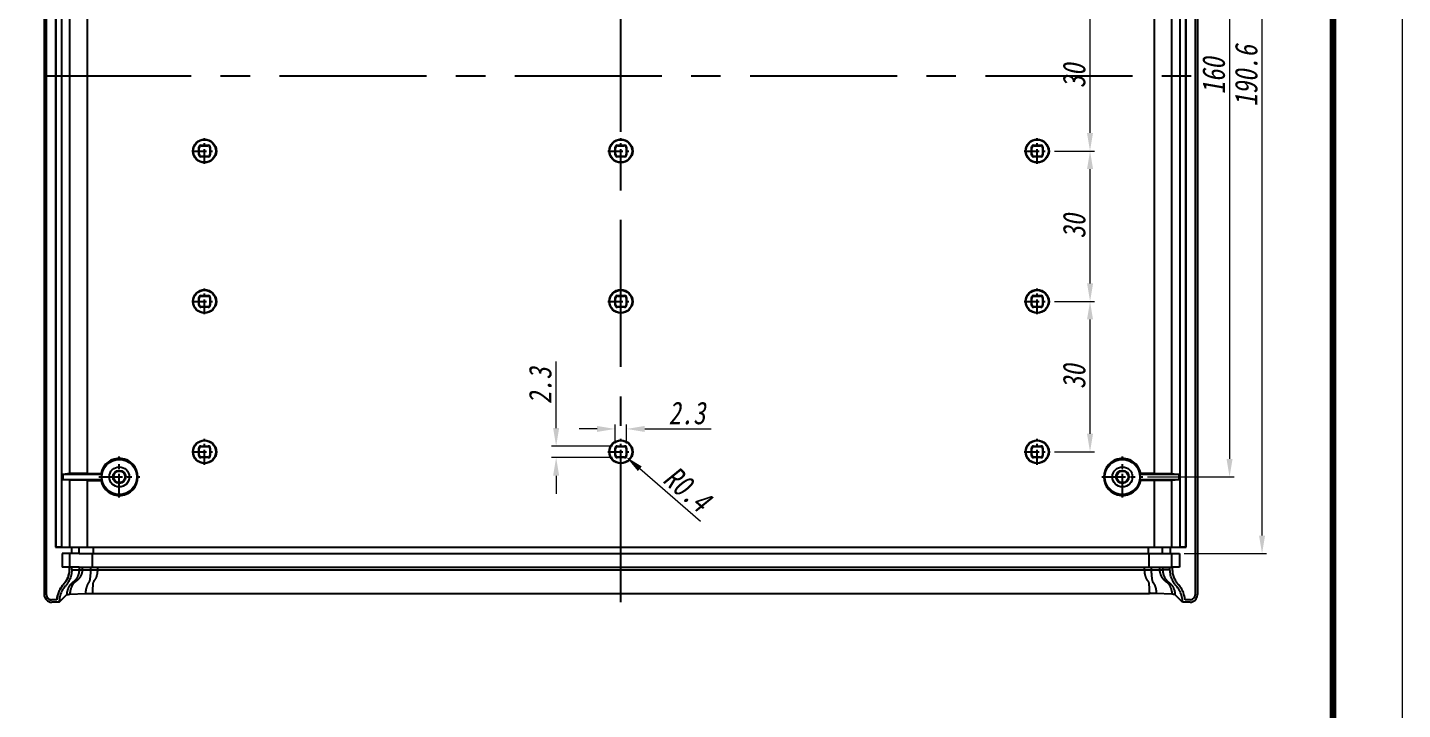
# Model space of a CAD drawing. Header units: millimetres. Extents: x 2015 to 2819, y -1311 to -752.
# Drawn here: x 2544.7 to 2818.9, y -1031.4 to -895.4 of the extents above; entities that cross this region are included whole.
import ezdxf

# ---------------------------------------------------------------- set-up
doc = ezdxf.new("R2010")
doc.units = ezdxf.units.MM
doc.linetypes.add('CENTER', pattern=[50.8, 31.75, -6.35, 6.35, -6.35])
doc.layers.add('02___PRT_ALL_AXES', color=7, linetype='Continuous')
doc.layers.add('06___PRT_ALL_SURFS', color=7, linetype='Continuous')
doc.layers.add('dim', color=82, linetype='Continuous', lineweight=9)
doc.layers.add('from', color=7, linetype='Continuous', lineweight=13)
doc.styles.add('wuwei', font='SimSun.ttf', dxfattribs={"width": 0.8, "oblique": 10})
doc.dimstyles.new('wuwei', dxfattribs={"dimscale": 1.8, "dimtxt": 2.5, "dimasz": 1.5, "dimexe": 0.3, "dimexo": 0.3, "dimgap": 0.5, "dimtad": 1, "dimdsep": 46, "dimtxsty": 'wuwei', "dimcen": 0, "dimclrd": 42, "dimclre": 82, "dimclrt": 82, "dimazin": 2, "dimtfac": 1, "dimtofl": 0, "dimtmove": 0, "dimatfit": 3, "dimfxl": 1, "dimlwd": 5, "dimlwe": 5, "dimarcsym": 0})

# ---------------------------------------------------------------- blocks, each defined once
blk = doc.blocks.new('*D7')
at = {"layer": 'Defpoints', "color": 0}
for p in [(2774.42, -809.7), (2790.86, -809.7), (2774.42, -1000.3)]:
    blk.add_point(p, dxfattribs=at)
at = {"layer": 'dim', "color": 82, "lineweight": 5, "true_color": 0x35c922}
for p, q in [((2775.32, -809.7), (2791.76, -809.7)), ((2775.32, -1000.3), (2791.76, -1000.3))]:
    blk.add_line(p, q, dxfattribs=at)
at = {"layer": 'dim', "color": 42, "lineweight": 5}
blk.add_line((2790.86, -996.7), (2790.86, -813.3), dxfattribs=at)
at = {"layer": 'dim', "color": 42}
for points in [[(2790.26, -813.3), (2791.46, -813.3), (2790.86, -809.7)], [(2790.26, -996.7), (2791.46, -996.7), (2790.86, -1000.3)]]:
    blk.add_solid(points, dxfattribs=at)
at = {"layer": 'dim', "color": 82, "true_color": 0x4bd605, "insert": (2787.72, -905), "char_height": 4.5, "attachment_point": 5, "rotation": 90, "style": 'wuwei'}
blk.add_mtext('190.6', dxfattribs=at)
blk = doc.blocks.new('*D8')
at = {"layer": 'Defpoints', "color": 0}
for p in [(2663.78, -980.75), (2664.08, -981.01)]:
    blk.add_point(p, dxfattribs=at)
at = {"layer": 'dim', "color": 42, "lineweight": 5}
blk.add_line((2678.93, -993.87), (2666.8, -983.36), dxfattribs=at)
at = {"layer": 'dim', "color": 42}
blk.add_solid([(2667.19, -982.91), (2666.41, -983.82), (2664.08, -981.01)], dxfattribs=at)
at = {"layer": 'dim', "color": 82, "true_color": 0x4bd605, "insert": (2676.29, -987.42), "char_height": 4.5, "attachment_point": 5, "rotation": 319.0995, "style": 'wuwei'}
blk.add_mtext('R0.4', dxfattribs=at)
blk = doc.blocks.new('*D9')
at = {"layer": 'Defpoints', "color": 0}
for p in [(2650.12, -978.85), (2662.28, -978.85), (2662.28, -981.15)]:
    blk.add_point(p, dxfattribs=at)
at = {"layer": 'dim', "color": 42, "lineweight": 5}
for p, q in [((2650.12, -975.25), (2650.12, -961.98)), ((2650.12, -984.75), (2650.12, -988.35))]:
    blk.add_line(p, q, dxfattribs=at)
at = {"layer": 'dim', "color": 82, "lineweight": 5, "true_color": 0x35c922}
for p, q in [((2661.38, -978.85), (2649.22, -978.85)), ((2661.38, -981.15), (2649.22, -981.15))]:
    blk.add_line(p, q, dxfattribs=at)
at = {"layer": 'dim', "color": 42}
for points in [[(2649.52, -975.25), (2650.72, -975.25), (2650.12, -978.85)], [(2649.52, -984.75), (2650.72, -984.75), (2650.12, -981.15)]]:
    blk.add_solid(points, dxfattribs=at)
at = {"layer": 'dim', "color": 82, "true_color": 0x4bd605, "insert": (2646.97, -966.81), "char_height": 4.5, "attachment_point": 5, "rotation": 90, "style": 'wuwei'}
blk.add_mtext('2.3', dxfattribs=at)
blk = doc.blocks.new('*D10')
at = {"layer": 'Defpoints', "color": 0}
for p in [(2664.18, -975.43), (2661.88, -979.25), (2664.18, -979.25)]:
    blk.add_point(p, dxfattribs=at)
at = {"layer": 'dim', "color": 42, "lineweight": 5}
for p, q in [((2658.28, -975.43), (2654.68, -975.43)), ((2667.78, -975.43), (2681.05, -975.43))]:
    blk.add_line(p, q, dxfattribs=at)
at = {"layer": 'dim', "color": 82, "lineweight": 5, "true_color": 0x35c922}
for p, q in [((2661.88, -978.35), (2661.88, -974.53)), ((2664.18, -978.35), (2664.18, -974.53))]:
    blk.add_line(p, q, dxfattribs=at)
at = {"layer": 'dim', "color": 42}
for points in [[(2658.28, -974.83), (2658.28, -976.03), (2661.88, -975.43)], [(2667.78, -974.83), (2667.78, -976.03), (2664.18, -975.43)]]:
    blk.add_solid(points, dxfattribs=at)
at = {"layer": 'dim', "color": 82, "true_color": 0x4bd605, "insert": (2676.21, -972.28), "char_height": 4.5, "attachment_point": 5, "style": 'wuwei'}
blk.add_mtext('2.3', dxfattribs=at)
blk = doc.blocks.new('*D13')
at = {"layer": 'Defpoints', "color": 0}
for p in [(2748.36, -890), (2756.56, -890), (2748.6, -920)]:
    blk.add_point(p, dxfattribs=at)
at = {"layer": 'dim', "color": 82, "lineweight": 5, "true_color": 0x35c922}
for p, q in [((2749.26, -890), (2757.46, -890)), ((2749.5, -920), (2757.46, -920))]:
    blk.add_line(p, q, dxfattribs=at)
at = {"layer": 'dim', "color": 42, "lineweight": 5}
blk.add_line((2756.56, -916.4), (2756.56, -893.6), dxfattribs=at)
at = {"layer": 'dim', "color": 42}
for points in [[(2755.96, -893.6), (2757.16, -893.6), (2756.56, -890)], [(2755.96, -916.4), (2757.16, -916.4), (2756.56, -920)]]:
    blk.add_solid(points, dxfattribs=at)
at = {"layer": 'dim', "color": 82, "true_color": 0x4bd605, "insert": (2753.41, -905), "char_height": 4.5, "attachment_point": 5, "rotation": 90, "style": 'wuwei'}
blk.add_mtext('30', dxfattribs=at)
blk = doc.blocks.new('*D14')
at = {"layer": 'Defpoints', "color": 0}
for p in [(2748.6, -920), (2756.57, -920), (2748.6, -950)]:
    blk.add_point(p, dxfattribs=at)
at = {"layer": 'dim', "color": 82, "lineweight": 5, "true_color": 0x35c922}
for p, q in [((2749.5, -920), (2757.47, -920)), ((2749.5, -950), (2757.47, -950))]:
    blk.add_line(p, q, dxfattribs=at)
at = {"layer": 'dim', "color": 42, "lineweight": 5}
blk.add_line((2756.57, -946.4), (2756.57, -923.6), dxfattribs=at)
at = {"layer": 'dim', "color": 42}
for points in [[(2755.97, -923.6), (2757.17, -923.6), (2756.57, -920)], [(2755.97, -946.4), (2757.17, -946.4), (2756.57, -950)]]:
    blk.add_solid(points, dxfattribs=at)
at = {"layer": 'dim', "color": 82, "true_color": 0x4bd605, "insert": (2753.42, -935), "char_height": 4.5, "attachment_point": 5, "rotation": 90, "style": 'wuwei'}
blk.add_mtext('30', dxfattribs=at)
blk = doc.blocks.new('*D15')
at = {"layer": 'Defpoints', "color": 0}
for p in [(2748.6, -950), (2756.56, -950), (2748.6, -980)]:
    blk.add_point(p, dxfattribs=at)
at = {"layer": 'dim', "color": 82, "lineweight": 5, "true_color": 0x35c922}
for p, q in [((2749.5, -950), (2757.46, -950)), ((2749.5, -980), (2757.46, -980))]:
    blk.add_line(p, q, dxfattribs=at)
at = {"layer": 'dim', "color": 42, "lineweight": 5}
blk.add_line((2756.56, -976.4), (2756.56, -953.6), dxfattribs=at)
at = {"layer": 'dim', "color": 42}
for points in [[(2755.96, -953.6), (2757.16, -953.6), (2756.56, -950)], [(2755.96, -976.4), (2757.16, -976.4), (2756.56, -980)]]:
    blk.add_solid(points, dxfattribs=at)
at = {"layer": 'dim', "color": 82, "true_color": 0x4bd605, "insert": (2753.41, -965), "char_height": 4.5, "attachment_point": 5, "rotation": 90, "style": 'wuwei'}
blk.add_mtext('30', dxfattribs=at)
blk = doc.blocks.new('*D16')
at = {"layer": 'Defpoints', "color": 0}
for p in [(2767.11, -825), (2767.11, -985), (2784.38, -985)]:
    blk.add_point(p, dxfattribs=at)
at = {"layer": 'dim', "color": 82, "lineweight": 5, "true_color": 0x35c922}
for p, q in [((2768.01, -825), (2785.28, -825)), ((2768.01, -985), (2785.28, -985))]:
    blk.add_line(p, q, dxfattribs=at)
at = {"layer": 'dim', "color": 42, "lineweight": 5}
blk.add_line((2784.38, -828.6), (2784.38, -981.4), dxfattribs=at)
at = {"layer": 'dim', "color": 42}
for points in [[(2783.78, -828.6), (2784.98, -828.6), (2784.38, -825)], [(2783.78, -981.4), (2784.98, -981.4), (2784.38, -985)]]:
    blk.add_solid(points, dxfattribs=at)
at = {"layer": 'dim', "color": 82, "true_color": 0x4bd605, "insert": (2781.23, -905), "char_height": 4.5, "attachment_point": 5, "rotation": 90, "style": 'wuwei'}
blk.add_mtext('160', dxfattribs=at)

msp = doc.modelspace()

# ---------------------------------------------------------------- linework, layer by layer
at = {"color": 1, "linetype": 'CENTER', "ltscale": 0.923444}
for p, q in [((2663.027, -1009.974), (2663.027, -800.018)), ((2548.048, -904.996), (2778.005, -904.996))]:
    msp.add_line(p, q, dxfattribs=at)
at = {"color": 7, "linetype": 'Continuous'}
for p, q in [((2548.048, -801.516), (2548.048, -1008.475)), ((2548.5, -1008.497), (2548.5, -801.494)), ((2548.527, -1008.497), (2548.527, -801.494)), ((2777.527, -801.494), (2777.527, -1008.497)), ((2778.005, -801.516), (2778.005, -1008.475)), ((2550.329, -810.996), (2550.329, -998.996)), ((2550.369, -811.035), (2550.369, -998.956)), ((2551.564, -998.956), (2551.564, -811.035)), ((2774.489, -811.035), (2774.489, -998.956)), ((2775.684, -998.956), (2775.684, -811.035)), ((2775.724, -998.996), (2775.724, -810.996)), ((2553.187, -984.329), (2553.187, -825.663)), ((2556.665, -984.311), (2556.665, -825.68)), ((2769.388, -984.311), (2769.388, -825.68)), ((2772.866, -984.329), (2772.866, -825.663)), ((2578.877, -920.746), (2578.877, -919.246)), ((2578.964, -919.333), (2578.877, -919.246)), ((2578.964, -920.659), (2578.877, -920.746)), ((2578.964, -920.659), (2578.964, -919.333)), ((2579.364, -918.933), (2579.277, -918.846)), ((2579.277, -918.846), (2580.777, -918.846)), ((2579.364, -921.059), (2579.277, -921.146)), ((2579.364, -918.933), (2580.689, -918.933)), ((2580.689, -921.059), (2579.364, -921.059)), ((2580.689, -918.933), (2580.777, -918.846)), ((2580.689, -921.059), (2580.777, -921.146)), ((2581.089, -919.333), (2581.177, -919.246)), ((2581.089, -919.333), (2581.089, -920.659)), ((2581.089, -920.659), (2581.177, -920.746)), ((2581.177, -919.246), (2581.177, -920.746)), ((2661.964, -919.333), (2661.877, -919.246)), ((2661.877, -920.746), (2661.877, -919.246)), ((2661.964, -920.659), (2661.877, -920.746)), ((2661.964, -920.659), (2661.964, -919.333)), ((2662.277, -918.846), (2663.777, -918.846)), ((2662.364, -918.933), (2662.277, -918.846)), ((2662.364, -921.059), (2662.277, -921.146)), ((2662.364, -918.933), (2663.689, -918.933)), ((2663.689, -921.059), (2662.364, -921.059)), ((2663.689, -918.933), (2663.777, -918.846)), ((2663.689, -921.059), (2663.777, -921.146)), ((2664.089, -919.333), (2664.177, -919.246)), ((2664.089, -919.333), (2664.089, -920.659)), ((2664.089, -920.659), (2664.177, -920.746)), ((2664.177, -919.246), (2664.177, -920.746)), ((2744.964, -919.333), (2744.877, -919.246)), ((2744.877, -920.746), (2744.877, -919.246)), ((2744.964, -920.659), (2744.877, -920.746)), ((2744.964, -920.659), (2744.964, -919.333)), ((2745.277, -918.846), (2746.777, -918.846)), ((2745.364, -918.933), (2745.277, -918.846)), ((2745.364, -921.059), (2745.277, -921.146)), ((2745.364, -918.933), (2746.689, -918.933)), ((2746.689, -921.059), (2745.364, -921.059)), ((2746.689, -918.933), (2746.777, -918.846)), ((2746.689, -921.059), (2746.777, -921.146)), ((2747.089, -919.333), (2747.177, -919.246)), ((2747.089, -919.333), (2747.089, -920.659)), ((2747.089, -920.659), (2747.177, -920.746)), ((2747.177, -919.246), (2747.177, -920.746)), ((2580.777, -921.146), (2579.277, -921.146)), ((2663.777, -921.146), (2662.277, -921.146)), ((2746.777, -921.146), (2745.277, -921.146)), ((2578.877, -950.746), (2578.877, -949.246)), ((2578.964, -949.333), (2578.877, -949.246)), ((2578.964, -950.659), (2578.877, -950.746)), ((2578.964, -950.659), (2578.964, -949.333)), ((2579.364, -948.933), (2579.277, -948.846)), ((2579.277, -948.846), (2580.777, -948.846)), ((2579.364, -951.059), (2579.277, -951.146)), ((2580.777, -951.146), (2579.277, -951.146)), ((2579.364, -948.933), (2580.689, -948.933)), ((2580.689, -951.059), (2579.364, -951.059)), ((2580.689, -948.933), (2580.777, -948.846)), ((2580.689, -951.059), (2580.777, -951.146)), ((2581.089, -949.333), (2581.177, -949.246)), ((2581.089, -949.333), (2581.089, -950.659)), ((2581.089, -950.659), (2581.177, -950.746)), ((2581.177, -949.246), (2581.177, -950.746)), ((2661.964, -949.333), (2661.877, -949.246)), ((2661.877, -950.746), (2661.877, -949.246)), ((2661.964, -950.659), (2661.877, -950.746)), ((2661.964, -950.659), (2661.964, -949.333)), ((2662.277, -948.846), (2663.777, -948.846)), ((2662.364, -948.933), (2662.277, -948.846)), ((2662.364, -951.059), (2662.277, -951.146)), ((2663.777, -951.146), (2662.277, -951.146)), ((2662.364, -948.933), (2663.689, -948.933)), ((2663.689, -951.059), (2662.364, -951.059)), ((2663.689, -948.933), (2663.777, -948.846)), ((2663.689, -951.059), (2663.777, -951.146)), ((2664.089, -949.333), (2664.177, -949.246)), ((2664.089, -949.333), (2664.089, -950.659)), ((2664.089, -950.659), (2664.177, -950.746)), ((2664.177, -949.246), (2664.177, -950.746)), ((2744.964, -949.333), (2744.877, -949.246)), ((2744.877, -950.746), (2744.877, -949.246)), ((2744.964, -950.659), (2744.877, -950.746)), ((2744.964, -950.659), (2744.964, -949.333)), ((2745.277, -948.846), (2746.777, -948.846)), ((2745.364, -948.933), (2745.277, -948.846)), ((2745.364, -951.059), (2745.277, -951.146)), ((2746.777, -951.146), (2745.277, -951.146)), ((2745.364, -948.933), (2746.689, -948.933)), ((2746.689, -951.059), (2745.364, -951.059)), ((2746.689, -948.933), (2746.777, -948.846)), ((2746.689, -951.059), (2746.777, -951.146)), ((2747.089, -949.333), (2747.177, -949.246)), ((2747.089, -949.333), (2747.089, -950.659)), ((2747.089, -950.659), (2747.177, -950.746)), ((2747.177, -949.246), (2747.177, -950.746)), ((2578.964, -979.333), (2578.877, -979.246)), ((2578.877, -980.746), (2578.877, -979.246)), ((2578.964, -980.659), (2578.877, -980.746)), ((2578.964, -980.659), (2578.964, -979.333)), ((2579.364, -978.933), (2579.277, -978.846)), ((2579.277, -978.846), (2580.777, -978.846)), ((2579.364, -981.059), (2579.277, -981.146)), ((2580.777, -981.146), (2579.277, -981.146)), ((2579.364, -978.933), (2580.689, -978.933)), ((2580.689, -981.059), (2579.364, -981.059)), ((2580.689, -978.933), (2580.777, -978.846)), ((2580.689, -981.059), (2580.777, -981.146)), ((2581.089, -979.333), (2581.177, -979.246)), ((2581.089, -979.333), (2581.089, -980.659)), ((2581.089, -980.659), (2581.177, -980.746)), ((2581.177, -979.246), (2581.177, -980.746)), ((2661.964, -979.333), (2661.877, -979.246)), ((2661.877, -980.746), (2661.877, -979.246)), ((2661.964, -980.659), (2661.877, -980.746)), ((2661.964, -980.659), (2661.964, -979.333)), ((2662.277, -978.846), (2663.777, -978.846)), ((2662.364, -978.933), (2662.277, -978.846)), ((2662.364, -981.059), (2662.277, -981.146)), ((2663.777, -981.146), (2662.277, -981.146)), ((2662.364, -978.933), (2663.689, -978.933)), ((2663.689, -981.059), (2662.364, -981.059)), ((2663.689, -978.933), (2663.777, -978.846)), ((2663.689, -981.059), (2663.777, -981.146)), ((2664.089, -979.333), (2664.177, -979.246)), ((2664.089, -979.333), (2664.089, -980.659)), ((2664.089, -980.659), (2664.177, -980.746)), ((2664.177, -979.246), (2664.177, -980.746)), ((2744.964, -979.333), (2744.877, -979.246)), ((2744.877, -980.746), (2744.877, -979.246)), ((2744.964, -980.659), (2744.877, -980.746)), ((2744.964, -980.659), (2744.964, -979.333)), ((2745.277, -978.846), (2746.777, -978.846)), ((2745.364, -978.933), (2745.277, -978.846)), ((2745.364, -981.059), (2745.277, -981.146)), ((2746.777, -981.146), (2745.277, -981.146)), ((2745.364, -978.933), (2746.689, -978.933)), ((2746.689, -981.059), (2745.364, -981.059)), ((2746.689, -978.933), (2746.777, -978.846)), ((2746.689, -981.059), (2746.777, -981.146)), ((2747.089, -979.333), (2747.177, -979.246)), ((2747.089, -979.333), (2747.089, -980.659)), ((2747.089, -980.659), (2747.177, -980.746)), ((2747.177, -979.246), (2747.177, -980.746)), ((2553.187, -984.329), (2551.795, -984.496)), ((2551.795, -984.496), (2551.795, -985.496)), ((2559.536, -984.496), (2551.795, -984.496)), ((2553.187, -985.663), (2551.795, -985.496)), ((2551.795, -985.496), (2559.536, -985.496)), ((2556.665, -984.311), (2553.187, -984.329)), ((2553.187, -998.996), (2553.187, -985.663)), ((2556.665, -985.68), (2553.187, -985.663)), ((2556.665, -984.311), (2559.38, -984.311)), ((2556.665, -998.996), (2556.665, -985.68)), ((2556.665, -985.68), (2559.38, -985.68)), ((2774.258, -984.496), (2766.517, -984.496)), ((2766.517, -985.496), (2774.258, -985.496)), ((2769.388, -984.311), (2766.673, -984.311)), ((2769.388, -985.68), (2766.673, -985.68)), ((2769.388, -984.311), (2772.866, -984.329)), ((2769.388, -985.68), (2772.866, -985.663)), ((2769.388, -998.996), (2769.388, -985.68)), ((2772.866, -984.329), (2774.258, -984.496)), ((2772.866, -985.663), (2774.258, -985.496)), ((2772.866, -998.996), (2772.866, -985.663)), ((2774.258, -984.496), (2774.258, -985.496)), ((2550.329, -998.996), (2550.369, -998.956)), ((2550.329, -998.996), (2555.046, -998.996)), ((2550.369, -998.956), (2551.564, -998.956)), ((2551.629, -998.996), (2551.564, -998.956)), ((2551.629, -1000.296), (2551.629, -1002.996)), ((2555.046, -1000.296), (2551.629, -1000.296)), ((2553.527, -998.996), (2553.527, -1000.296)), ((2771.007, -998.996), (2775.724, -998.996)), ((2771.007, -1000.296), (2774.424, -1000.296)), ((2772.527, -998.996), (2772.527, -1000.296)), ((2774.424, -998.996), (2774.489, -998.956)), ((2774.424, -1000.296), (2774.424, -1002.996)), ((2774.489, -998.956), (2775.684, -998.956)), ((2775.724, -998.996), (2775.684, -998.956)), ((2553.027, -1002.996), (2551.629, -1002.996)), ((2553.027, -1002.996), (2553.027, -1003.496)), ((2553.053, -1002.996), (2553.053, -1003.496)), ((2555.011, -1002.996), (2553.053, -1002.996)), ((2553.548, -1003.496), (2553.548, -1002.996)), ((2771.042, -1002.996), (2773, -1002.996)), ((2772.505, -1003.496), (2772.505, -1002.996)), ((2774.424, -1002.996), (2773.027, -1002.996)), ((2773.027, -1003.496), (2773.027, -1002.996)), ((2553.548, -1003.496), (2555.011, -1003.496)), ((2772.505, -1003.496), (2771.042, -1003.496)), ((2551.046, -1009.974), (2552.557, -1008.463)), ((2775.007, -1009.974), (2773.496, -1008.463)), ((2550.548, -1009.496), (2549.525, -1009.496)), ((2550.572, -1009.522), (2549.525, -1009.522)), ((2551.046, -1009.974), (2549.547, -1009.974)), ((2776.506, -1009.974), (2775.007, -1009.974)), ((2776.528, -1009.496), (2775.505, -1009.496))]:
    msp.add_line(p, q, dxfattribs=at)
at = {"color": 1, "linetype": 'CENTER', "ltscale": 0.093491}
for p, q in [((2580.027, -922.567), (2580.027, -917.425)), ((2663.027, -922.567), (2663.027, -917.425)), ((2746.027, -922.567), (2746.027, -917.425)), ((2577.456, -919.996), (2582.598, -919.996)), ((2660.456, -919.996), (2665.598, -919.996)), ((2743.456, -919.996), (2748.598, -919.996)), ((2580.027, -952.567), (2580.027, -947.425)), ((2663.027, -952.567), (2663.027, -947.425)), ((2746.027, -952.567), (2746.027, -947.425)), ((2577.456, -949.996), (2582.598, -949.996)), ((2660.456, -949.996), (2665.598, -949.996)), ((2743.456, -949.996), (2748.598, -949.996)), ((2580.027, -982.567), (2580.027, -977.425)), ((2663.027, -982.567), (2663.027, -977.425)), ((2746.027, -982.567), (2746.027, -977.425)), ((2577.456, -979.996), (2582.598, -979.996)), ((2660.456, -979.996), (2665.598, -979.996)), ((2743.456, -979.996), (2748.598, -979.996))]:
    msp.add_line(p, q, dxfattribs=at)
at = {"color": 1, "linetype": 'CENTER', "ltscale": 0.14842}
for p, q in [((2563.027, -989.077), (2563.027, -980.914)), ((2763.027, -989.077), (2763.027, -980.914)), ((2558.945, -984.996), (2567.108, -984.996)), ((2758.945, -984.996), (2767.108, -984.996))]:
    msp.add_line(p, q, dxfattribs=at)
at = {"color": 7, "linetype": 'Continuous'}
for centre, radius in [((2580.027, -919.996), 2.337), ((2580.027, -919.996), 2.25), ((2663.027, -919.996), 2.337), ((2663.027, -919.996), 2.25), ((2746.027, -919.996), 2.337), ((2746.027, -919.996), 2.25), ((2580.027, -949.996), 2.337), ((2580.027, -949.996), 2.25), ((2663.027, -949.996), 2.337), ((2663.027, -949.996), 2.25), ((2746.027, -949.996), 2.337), ((2746.027, -949.996), 2.25), ((2580.027, -979.996), 2.337), ((2580.027, -979.996), 2.25), ((2663.027, -979.996), 2.337), ((2663.027, -979.996), 2.25), ((2746.027, -979.996), 2.337), ((2746.027, -979.996), 2.25), ((2563.027, -984.996), 3.5), ((2563.027, -984.996), 1.3), ((2563.027, -984.996), 1.142), ((2763.027, -984.996), 3.5), ((2763.027, -984.996), 1.3), ((2763.027, -984.996), 1.142)]:
    msp.add_circle(centre, radius, dxfattribs=at)
for centre, radius, start, end in [((2563.027, -984.996), 3.71, 190.62764, 169.37236), ((2663.777, -980.746), 0.4, 269.99639, 0.00361), ((2763.027, -984.996), 3.71, 10.62764, 349.37236), ((2567.954, -977.2), 11.14, 219.67543, 220.91838), ((2568.026, -992.853), 11.235, 139.08688, 140.31932), ((2563.027, -984.996), 3.526, 171.84818, 188.15182), ((2758.027, -977.138), 11.235, 319.08688, 320.31932), ((2763.027, -984.996), 3.526, 351.84818, 8.15182), ((2758.1, -992.792), 11.14, 39.67543, 40.91838), ((2549.525, -1008.498), 1.024, 179.97055, 270.02945), ((2549.525, -1008.498), 0.998, 179.96982, 270.03018), ((2776.529, -1008.498), 0.998, 269.96982, 0.03018)]:
    msp.add_arc(centre, radius, start, end, dxfattribs=at)
for centre, major_axis, ratio, start_param, end_param in [((2579.277, -919.246), (0.283, -0.283), 0.9996955, 2.3563468, 3.9268385), ((2579.277, -920.746), (0.283, 0.283), 0.9996955, -3.9268385, -2.3563468), ((2579.364, -919.333), (0.283, -0.283), 0.9996955, 2.3563468, 3.9268385), ((2579.364, -920.658), (0.283, 0.283), 0.9996955, 2.3563468, 3.9268385), ((2580.689, -919.333), (-0.283, -0.283), 0.9996955, 2.3563468, 3.9268385), ((2580.689, -920.658), (-0.283, 0.283), 0.9996955, 2.3563468, 3.9268385), ((2580.777, -919.246), (0.283, 0.283), 0.9996955, -0.7852459, 0.7852459), ((2580.777, -920.746), (0.283, -0.283), 0.9996955, -0.7852459, 0.7852459), ((2662.277, -919.246), (0.283, -0.283), 0.9996955, 2.3563468, 3.9268385), ((2662.277, -920.746), (0.283, 0.283), 0.9996955, -3.9268385, -2.3563468), ((2662.364, -919.333), (0.283, -0.283), 0.9996955, 2.3563468, 3.9268385), ((2662.364, -920.658), (0.283, 0.283), 0.9996955, 2.3563468, 3.9268385), ((2663.689, -919.333), (-0.283, -0.283), 0.9996955, 2.3563468, 3.9268385), ((2663.689, -920.658), (-0.283, 0.283), 0.9996955, 2.3563468, 3.9268385), ((2663.777, -919.246), (0.283, 0.283), 0.9996955, -0.7852459, 0.7852459), ((2663.777, -920.746), (0.283, -0.283), 0.9996955, -0.7852459, 0.7852459), ((2745.277, -919.246), (0.283, -0.283), 0.9996955, 2.3563468, 3.9268385), ((2745.277, -920.746), (0.283, 0.283), 0.9996955, -3.9268385, -2.3563468), ((2745.364, -919.333), (0.283, -0.283), 0.9996955, 2.3563468, 3.9268385), ((2745.364, -920.658), (0.283, 0.283), 0.9996955, 2.3563468, 3.9268385), ((2746.689, -919.333), (-0.283, -0.283), 0.9996955, 2.3563468, 3.9268385), ((2746.689, -920.658), (-0.283, 0.283), 0.9996955, 2.3563468, 3.9268385), ((2746.777, -919.246), (0.283, 0.283), 0.9996955, -0.7852459, 0.7852459), ((2746.777, -920.746), (0.283, -0.283), 0.9996955, -0.7852459, 0.7852459), ((2579.277, -949.246), (0.283, -0.283), 0.9996955, 2.3563468, 3.9268385), ((2579.277, -950.746), (0.283, 0.283), 0.9996955, 2.3563468, 3.9268385), ((2579.364, -949.333), (0.283, -0.283), 0.9996955, 2.3563468, 3.9268385), ((2579.364, -950.658), (0.283, 0.283), 0.9996955, 2.3563468, 3.9268385), ((2580.689, -949.333), (-0.283, -0.283), 0.9996955, 2.3563468, 3.9268385), ((2580.689, -950.658), (-0.283, 0.283), 0.9996955, 2.3563468, 3.9268385), ((2580.777, -949.246), (0.283, 0.283), 0.9996955, -0.7852459, 0.7852459), ((2580.777, -950.746), (0.283, -0.283), 0.9996955, -0.7852459, 0.7852459), ((2662.277, -949.246), (0.283, -0.283), 0.9996955, 2.3563468, 3.9268385), ((2662.277, -950.746), (0.283, 0.283), 0.9996955, 2.3563468, 3.9268385), ((2662.364, -949.333), (0.283, -0.283), 0.9996955, 2.3563468, 3.9268385), ((2662.364, -950.658), (0.283, 0.283), 0.9996955, 2.3563468, 3.9268385), ((2663.689, -949.333), (-0.283, -0.283), 0.9996955, 2.3563468, 3.9268385), ((2663.689, -950.658), (-0.283, 0.283), 0.9996955, 2.3563468, 3.9268385), ((2663.777, -949.246), (0.283, 0.283), 0.9996955, -0.7852459, 0.7852459), ((2663.777, -950.746), (0.283, -0.283), 0.9996955, -0.7852459, 0.7852459), ((2745.277, -949.246), (0.283, -0.283), 0.9996955, 2.3563468, 3.9268385), ((2745.277, -950.746), (0.283, 0.283), 0.9996955, 2.3563468, 3.9268385), ((2745.364, -949.333), (0.283, -0.283), 0.9996955, 2.3563468, 3.9268385), ((2745.364, -950.658), (0.283, 0.283), 0.9996955, 2.3563468, 3.9268385), ((2746.689, -949.333), (-0.283, -0.283), 0.9996955, 2.3563468, 3.9268385), ((2746.689, -950.658), (-0.283, 0.283), 0.9996955, 2.3563468, 3.9268385), ((2746.777, -949.246), (0.283, 0.283), 0.9996955, -0.7852459, 0.7852459), ((2746.777, -950.746), (0.283, -0.283), 0.9996955, -0.7852459, 0.7852459), ((2579.277, -979.246), (0.283, -0.283), 0.9996955, 2.3563468, 3.9268385), ((2579.277, -980.746), (0.283, 0.283), 0.9996955, 2.3563468, 3.9268385), ((2579.364, -979.333), (0.283, -0.283), 0.9996955, 2.3563468, 3.9268385), ((2579.364, -980.658), (0.283, 0.283), 0.9996955, 2.3563468, 3.9268385), ((2580.689, -979.333), (-0.283, -0.283), 0.9996955, 2.3563468, 3.9268385), ((2580.689, -980.658), (-0.283, 0.283), 0.9996955, 2.3563468, 3.9268385), ((2580.777, -979.246), (0.283, 0.283), 0.9996955, -0.7852459, 0.7852459), ((2580.777, -980.746), (0.283, -0.283), 0.9996955, -0.7852459, 0.7852459), ((2662.277, -979.246), (0.283, -0.283), 0.9996955, 2.3563468, 3.9268385), ((2662.277, -980.746), (0.283, 0.283), 0.9996955, 2.3563468, 3.9268385), ((2662.364, -979.333), (0.283, -0.283), 0.9996955, 2.3563468, 3.9268385), ((2662.364, -980.658), (0.283, 0.283), 0.9996955, 2.3563468, 3.9268385), ((2663.689, -979.333), (-0.283, -0.283), 0.9996955, 2.3563468, 3.9268385), ((2663.689, -980.658), (-0.283, 0.283), 0.9996955, 2.3563468, 3.9268385), ((2663.777, -979.246), (0.283, 0.283), 0.9996955, -0.7852459, 0.7852459), ((2745.277, -979.246), (0.283, -0.283), 0.9996955, 2.3563468, 3.9268385), ((2745.277, -980.746), (0.283, 0.283), 0.9996955, 2.3563468, 3.9268385), ((2745.364, -979.333), (0.283, -0.283), 0.9996955, 2.3563468, 3.9268385), ((2745.364, -980.658), (0.283, 0.283), 0.9996955, 2.3563468, 3.9268385), ((2746.689, -979.333), (-0.283, -0.283), 0.9996955, 2.3563468, 3.9268385), ((2746.689, -980.658), (-0.283, 0.283), 0.9996955, 2.3563468, 3.9268385), ((2746.777, -979.246), (0.283, 0.283), 0.9996955, -0.7852459, 0.7852459), ((2746.777, -980.746), (0.283, -0.283), 0.9996955, -0.7852459, 0.7852459), ((2549.55, -1008.473), (-1.063, -1.063), 0.9980992, 5.4987385, 7.0676321), ((2776.503, -1008.473), (1.063, -1.063), 0.9980992, -0.3921145, 0.7844468), ((2776.503, -1008.473), (-1.063, 1.063), 0.9980992, -3.9260395, -3.5337072)]:
    msp.add_ellipse(centre, major_axis=major_axis, ratio=ratio, start_param=start_param, end_param=end_param, dxfattribs=at)
for points, start_tangent, end_tangent in [([(2553.027, -1003.496), (2552.737, -1005.057), (2552.382, -1005.773), (2552.16, -1006.1), (2551.896, -1006.42), (2551.746, -1006.597), (2551.317, -1007.195), (2550.881, -1008.075), (2550.548, -1009.496)], (0, -1), (-0.0942764, -0.9955461)), ([(2553.053, -1003.496), (2552.761, -1005.067), (2552.405, -1005.787), (2552.181, -1006.115), (2551.916, -1006.437), (2551.766, -1006.614), (2551.339, -1007.208), (2550.905, -1008.085), (2550.574, -1009.498), (2550.572, -1009.522)], (0, -1), (-0.0898105, -0.9959589)), ([(2553.548, -1003.496), (2553.517, -1004.041), (2553.425, -1004.579), (2553.273, -1005.103), (2553.061, -1005.607), (2552.795, -1006.083), (2552.475, -1006.526), (2552.121, -1006.943), (2551.8, -1007.387), (2551.533, -1007.864), (2551.322, -1008.368), (2551.17, -1008.892), (2551.077, -1009.43), (2551.046, -1009.974)], (0, -1), (-0.0001919, -1)), ([(2775.007, -1009.974), (2774.976, -1009.429), (2774.883, -1008.891), (2774.731, -1008.367), (2774.52, -1007.863), (2774.253, -1007.387), (2773.932, -1006.944), (2773.579, -1006.526), (2773.258, -1006.083), (2772.992, -1005.606), (2772.78, -1005.102), (2772.628, -1004.578), (2772.536, -1004.04), (2772.505, -1003.496)], (-0.0001919, 1), (0, 1)), ([(2775.505, -1009.496), (2775.172, -1008.075), (2774.736, -1007.195), (2774.308, -1006.597), (2774.157, -1006.42), (2773.893, -1006.1), (2773.671, -1005.773), (2773.317, -1005.057), (2773.027, -1003.496)], (-0.0942764, 0.9955461), (0, 1))]:
    msp.add_spline(points, degree=3, dxfattribs=dict(at, start_tangent=start_tangent, end_tangent=end_tangent))
at = {"layer": '02___PRT_ALL_AXES', "color": 7, "linetype": 'Continuous'}
for centre in [(2563.027, -984.996), (2763.027, -984.996)]:
    msp.add_circle(centre, 2, dxfattribs=at)
at = {"layer": '06___PRT_ALL_SURFS', "color": 7, "linetype": 'Continuous'}
for p, q in [((2553.187, -1002.996), (2553.187, -1000.296)), ((2555.046, -1000.296), (2555.046, -998.996)), ((2555.046, -998.996), (2771.007, -998.996)), ((2555.046, -1000.296), (2771.007, -1000.296)), ((2557.709, -1002.996), (2557.709, -1000.296)), ((2557.864, -1000.296), (2557.864, -998.996)), ((2768.189, -1000.296), (2768.189, -998.996)), ((2768.344, -1002.996), (2768.344, -1000.296)), ((2771.007, -1000.296), (2771.007, -998.996)), ((2772.866, -1002.996), (2772.866, -1000.296)), ((2555.011, -1002.996), (2555.011, -1003.496)), ((2555.011, -1002.996), (2771.042, -1002.996)), ((2555.626, -1002.996), (2555.626, -1003.496)), ((2557.284, -1002.996), (2557.284, -1003.496)), ((2558.667, -1002.996), (2558.667, -1003.496)), ((2767.386, -1002.996), (2767.386, -1003.496)), ((2768.769, -1002.996), (2768.769, -1003.496)), ((2770.427, -1002.996), (2770.427, -1003.496)), ((2771.042, -1002.996), (2771.042, -1003.496)), ((2555.011, -1003.496), (2771.042, -1003.496)), ((2663.027, -1008.249), (2663.027, -1003.496)), ((2553.174, -1008.403), (2556.28, -1008.274)), ((2557.664, -1008.249), (2768.389, -1008.249)), ((2772.88, -1008.403), (2769.774, -1008.274))]:
    msp.add_line(p, q, dxfattribs=at)
for points, start_tangent, end_tangent in [([(2555.011, -1003.496), (2554.998, -1003.792), (2554.963, -1004.061), (2554.911, -1004.304), (2554.848, -1004.522), (2554.778, -1004.717), (2554.703, -1004.889), (2554.626, -1005.041), (2554.548, -1005.176), (2554.469, -1005.3), (2554.386, -1005.416), (2554.299, -1005.527), (2554.215, -1005.625), (2554.142, -1005.703), (2554.078, -1005.766), (2554.018, -1005.82), (2553.96, -1005.869), (2553.903, -1005.916), (2553.846, -1005.962), (2553.78, -1006.013), (2553.688, -1006.085), (2553.575, -1006.181), (2553.472, -1006.276), (2553.387, -1006.363), (2553.315, -1006.441), (2553.265, -1006.501), (2553.225, -1006.55), (2553.176, -1006.614), (2553.116, -1006.697), (2553.049, -1006.798), (2552.976, -1006.92), (2552.899, -1007.063), (2552.823, -1007.226), (2552.75, -1007.412), (2552.682, -1007.624), (2552.623, -1007.866), (2552.578, -1008.146), (2552.557, -1008.463)], (0.0000071, -1), (-0.0159715, -0.9998724)), ([(2555.626, -1003.496), (2555.61, -1003.794), (2555.567, -1004.063), (2555.504, -1004.307), (2555.426, -1004.527), (2555.339, -1004.724), (2555.246, -1004.9), (2555.15, -1005.053), (2555.055, -1005.185), (2554.961, -1005.303), (2554.864, -1005.41), (2554.765, -1005.51), (2554.666, -1005.602), (2554.571, -1005.686), (2554.48, -1005.762), (2554.395, -1005.83), (2554.315, -1005.891), (2554.241, -1005.947), (2554.17, -1006.002), (2554.096, -1006.061), (2554.029, -1006.118), (2553.975, -1006.169), (2553.923, -1006.225), (2553.874, -1006.283), (2553.819, -1006.354), (2553.753, -1006.453), (2553.686, -1006.564), (2553.626, -1006.671), (2553.569, -1006.782), (2553.512, -1006.901), (2553.456, -1007.029), (2553.398, -1007.177), (2553.34, -1007.351), (2553.284, -1007.556), (2553.233, -1007.8), (2553.194, -1008.085), (2553.174, -1008.403)], (0.0000161, -1), (-0.0231031, -0.9997331)), ([(2557.284, -1003.496), (2557.281, -1003.819), (2557.271, -1004.108), (2557.257, -1004.367), (2557.24, -1004.598), (2557.22, -1004.802), (2557.2, -1004.982), (2557.182, -1005.135), (2557.165, -1005.266), (2557.151, -1005.378), (2557.137, -1005.476), (2557.121, -1005.569), (2557.098, -1005.664), (2557.069, -1005.762), (2557.03, -1005.863), (2556.981, -1005.968), (2556.916, -1006.083), (2556.834, -1006.212), (2556.733, -1006.368), (2556.634, -1006.549), (2556.556, -1006.733), (2556.491, -1006.92), (2556.432, -1007.128), (2556.376, -1007.37), (2556.327, -1007.653), (2556.294, -1007.967), (2556.28, -1008.274)], (-0.0000196, -1), (-0.0174314, -0.9998481)), ([(2558.667, -1003.496), (2558.656, -1003.814), (2558.628, -1004.102), (2558.586, -1004.36), (2558.536, -1004.59), (2558.48, -1004.793), (2558.42, -1004.971), (2558.359, -1005.124), (2558.298, -1005.254), (2558.237, -1005.366), (2558.175, -1005.464), (2558.113, -1005.558), (2558.048, -1005.652), (2557.982, -1005.749), (2557.918, -1005.848), (2557.858, -1005.952), (2557.809, -1006.064), (2557.774, -1006.194), (2557.761, -1006.359), (2557.752, -1006.54), (2557.739, -1006.718), (2557.724, -1006.905), (2557.708, -1007.112), (2557.693, -1007.35), (2557.68, -1007.622), (2557.67, -1007.927), (2557.664, -1008.249)], (0.000012, -1), (-0.0118235, -0.9999301)), ([(2767.386, -1003.496), (2767.397, -1003.814), (2767.425, -1004.102), (2767.467, -1004.36), (2767.517, -1004.59), (2767.574, -1004.793), (2767.633, -1004.971), (2767.694, -1005.124), (2767.755, -1005.254), (2767.816, -1005.366), (2767.878, -1005.464), (2767.941, -1005.558), (2768.005, -1005.652), (2768.071, -1005.749), (2768.135, -1005.848), (2768.195, -1005.952), (2768.244, -1006.064), (2768.279, -1006.194), (2768.292, -1006.359), (2768.302, -1006.54), (2768.314, -1006.718), (2768.329, -1006.905), (2768.345, -1007.112), (2768.36, -1007.35), (2768.374, -1007.622), (2768.384, -1007.927), (2768.389, -1008.249)], (-0.000012, -1), (0.0118235, -0.9999301)), ([(2768.769, -1003.496), (2768.773, -1003.819), (2768.782, -1004.108), (2768.796, -1004.367), (2768.814, -1004.598), (2768.833, -1004.802), (2768.853, -1004.982), (2768.871, -1005.135), (2768.888, -1005.266), (2768.903, -1005.378), (2768.916, -1005.476), (2768.933, -1005.569), (2768.955, -1005.664), (2768.985, -1005.762), (2769.023, -1005.863), (2769.072, -1005.968), (2769.137, -1006.083), (2769.219, -1006.212), (2769.32, -1006.368), (2769.419, -1006.549), (2769.498, -1006.733), (2769.562, -1006.92), (2769.622, -1007.128), (2769.678, -1007.37), (2769.726, -1007.653), (2769.76, -1007.967), (2769.774, -1008.274)], (0.0000196, -1), (0.0174314, -0.9998481)), ([(2770.427, -1003.496), (2770.443, -1003.794), (2770.487, -1004.063), (2770.549, -1004.307), (2770.627, -1004.527), (2770.714, -1004.724), (2770.808, -1004.9), (2770.903, -1005.053), (2770.998, -1005.185), (2771.093, -1005.303), (2771.189, -1005.41), (2771.288, -1005.51), (2771.387, -1005.602), (2771.482, -1005.686), (2771.573, -1005.762), (2771.659, -1005.83), (2771.738, -1005.891), (2771.812, -1005.947), (2771.884, -1006.002), (2771.958, -1006.061), (2772.024, -1006.118), (2772.078, -1006.169), (2772.13, -1006.225), (2772.18, -1006.283), (2772.234, -1006.354), (2772.3, -1006.453), (2772.367, -1006.564), (2772.427, -1006.671), (2772.484, -1006.782), (2772.541, -1006.901), (2772.598, -1007.029), (2772.655, -1007.177), (2772.713, -1007.351), (2772.769, -1007.556), (2772.82, -1007.8), (2772.86, -1008.085), (2772.88, -1008.403)], (-0.0000161, -1), (0.0231031, -0.9997331)), ([(2771.042, -1003.496), (2771.055, -1003.792), (2771.091, -1004.061), (2771.142, -1004.304), (2771.205, -1004.522), (2771.275, -1004.717), (2771.35, -1004.889), (2771.427, -1005.041), (2771.505, -1005.176), (2771.585, -1005.3), (2771.668, -1005.416), (2771.754, -1005.527), (2771.838, -1005.625), (2771.911, -1005.703), (2771.976, -1005.766), (2772.035, -1005.82), (2772.093, -1005.869), (2772.15, -1005.916), (2772.208, -1005.962), (2772.273, -1006.013), (2772.365, -1006.085), (2772.479, -1006.181), (2772.581, -1006.276), (2772.667, -1006.363), (2772.738, -1006.441), (2772.789, -1006.501), (2772.828, -1006.55), (2772.877, -1006.614), (2772.937, -1006.697), (2773.004, -1006.798), (2773.077, -1006.92), (2773.154, -1007.063), (2773.23, -1007.226), (2773.303, -1007.412), (2773.372, -1007.624), (2773.431, -1007.866), (2773.475, -1008.146), (2773.496, -1008.463)], (-0.0000071, -1), (0.0159715, -0.9998724)), ([(2552.557, -1008.463), (2552.643, -1008.441), (2552.854, -1008.421), (2553.174, -1008.403)], (0.7071293, 0.7070843), (0.9991277, 0.0417596)), ([(2556.28, -1008.274), (2556.688, -1008.26), (2557.16, -1008.252), (2557.664, -1008.249)], (0.9991277, 0.0417598), (1, 0.0000001)), ([(2769.774, -1008.274), (2769.366, -1008.26), (2768.893, -1008.252), (2768.389, -1008.249)], (-0.9991277, 0.0417598), (-1, 0.0000001)), ([(2773.496, -1008.463), (2773.41, -1008.441), (2773.2, -1008.421), (2772.88, -1008.403)], (-0.7071293, 0.7070843), (-0.9991277, 0.0417596))]:
    msp.add_spline(points, degree=3, dxfattribs=dict(at, start_tangent=start_tangent, end_tangent=end_tangent))
at = {"layer": 'from'}
msp.add_lwpolyline([(2014.614, -1310.826), (2818.86, -1310.826), (2818.86, -751.947), (2014.614, -751.947)], close=True, dxfattribs=at)
at = {"layer": 'from', "const_width": 1.386}
msp.add_lwpolyline([(2028.474, -1296.966), (2028.474, -765.807), (2805, -765.807), (2805, -1296.966), (2028.474, -1296.966)], dxfattribs=at)

# ---------------------------------------------------------------- dimensions: what is measured, and where the dimension line sits
at = {"layer": 'dim'}
for base, p1, p2, picture, middle in [((2790.865, -809.696), (2774.424, -1000.296), (2774.424, -809.696), '*D7', (2790.865, -904.996)), ((2784.382, -984.996), (2767.108, -824.996), (2767.108, -984.996), '*D16', (2784.382, -904.996))]:
    dim = msp.add_linear_dim(base=base, p1=p1, p2=p2, angle=90, dimstyle='wuwei', override={"dimasz": 2, "dimexe": 0.49975, "dimexo": 0.49975, "dimgap": 0.49975}, dxfattribs=at)
    dim.commit()
    dim.dimension.update_dxf_attribs({"geometry": picture, "text_midpoint": middle, "dimtype": 160})
for base, p1, p2, picture, middle in [((2756.557, -889.996), (2748.598, -919.996), (2748.364, -889.996), '*D13', (2753.407, -904.996)), ((2756.567, -919.996), (2748.598, -949.996), (2748.598, -919.996), '*D14', (2753.417, -934.996)), ((2756.562, -949.996), (2748.598, -979.996), (2748.598, -949.996), '*D15', (2753.412, -964.996)), ((2650.116, -978.846), (2662.277, -981.146), (2662.277, -978.846), '*D9', (2646.967, -966.811))]:
    dim = msp.add_linear_dim(base=base, p1=p1, p2=p2, angle=90, dimstyle='wuwei', override={"dimasz": 2, "dimexe": 0.49975, "dimexo": 0.49975, "dimgap": 0.49975}, dxfattribs=at)
    dim.commit()
    dim.dimension.update_dxf_attribs({"geometry": picture, "text_midpoint": middle})
dim = msp.add_linear_dim(base=(2664.177, -975.431), p1=(2661.877, -979.246), p2=(2664.177, -979.246), dimstyle='wuwei', override={"dimasz": 2, "dimexe": 0.49975, "dimexo": 0.49975, "dimgap": 0.49975}, dxfattribs=at)
dim.commit()
dim.dimension.update_dxf_attribs({"geometry": '*D10', "text_midpoint": (2676.212, -972.281)})
dim = msp.add_radius_dim(center=(2663.777, -980.746), mpoint=(2664.079, -981.008), dimstyle='wuwei', override={"dimasz": 2, "dimexe": 0.49975, "dimexo": 0.49975, "dimgap": 0.49975}, dxfattribs=at)
dim.commit()
dim.dimension.update_dxf_attribs({"geometry": '*D8', "text_midpoint": (2676.289, -987.417)})

doc.saveas('drawing.dxf')
